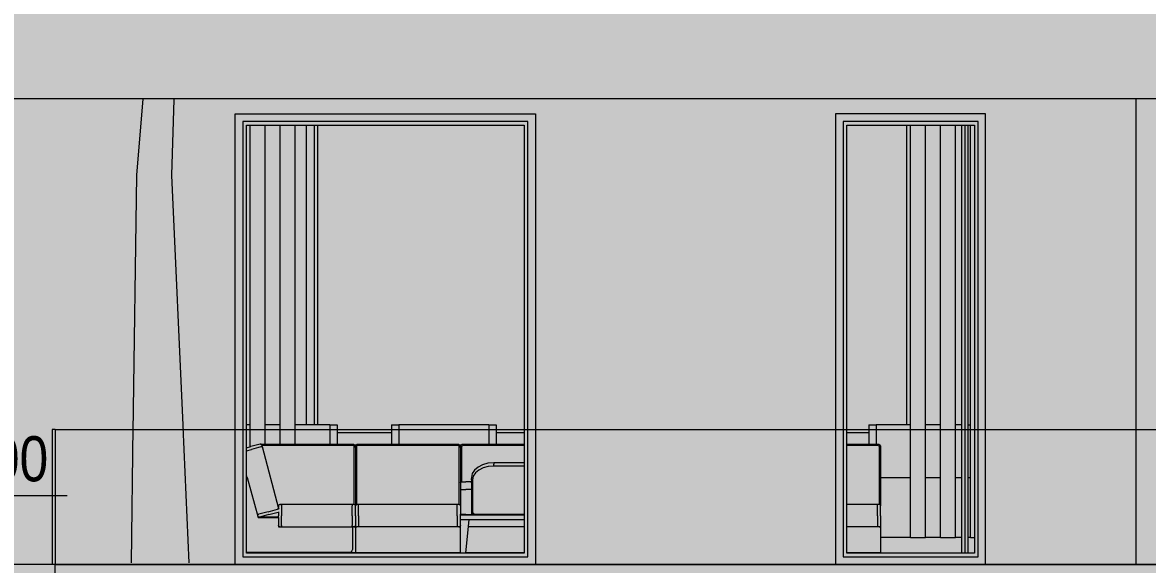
# Model space of a CAD drawing. Header units: centimetres. Extents: x -4381 to 5639, y -3920 to 4826.
# Drawn here: x 159.17 to 166.66, y 10.62 to 14.23 of the extents above; entities that cross this region are included whole.
import ezdxf
from ezdxf.xclip import XClip

# ---------------------------------------------------------------- set-up
doc = ezdxf.new("R2010")
doc.units = ezdxf.units.CM
doc.header["$MEASUREMENT"] = 0
doc.header["$XCLIPFRAME"] = 0
doc.set_wipeout_variables(frame=1)
doc.linetypes.add('Wipeout_Contour', pattern=[100, 0, -100])
for name, color, linetype, lineweight in [('0- SITE_Pen_No__1', 7, 'Continuous', 5), ('00- NIVEAUX_Pen_No__1', 7, 'Continuous', 5), ('01- MOBILIER_Pen_No__1', 7, 'Continuous', 5), ('01- MOBILIER_Pen_No__7', 7, 'Continuous', 5), ('0_Pen_No__1', 7, 'Continuous', 5), ('0_Pen_No__2', 8, 'Continuous', 5), ('Dalles_Pen_No__1', 7, 'Continuous', 5), ('Structural - Bearing_Pen_No__1', 7, 'Continuous', 5), ('Structural - Bearing_Pen_No__18', 9, 'Continuous', 5), ('trees_Pen_No__1', 7, 'Continuous', 5)]:
    doc.layers.add(name, color=color, linetype=linetype, lineweight=lineweight)
for name, color, linetype, lineweight, true_color in [('03-Personnages.2D_Pen_No__58', 7, 'Continuous', 5, 0xdf0000), ('Dalles_Pen_No__178', 7, 'Continuous', 5, 0xbda888), ('Dalles_Pen_No__61', 7, 'Continuous', 5, 0x6a6a6a), ('Structural - Bearing_Pen_No__102', 7, 'Continuous', 5, 0xcccccc), ('Structural - Bearing_Pen_No__112', 7, 'Continuous', 5, 0xd5aaaa), ('Structural - Bearing_Pen_No__61', 7, 'Continuous', 5, 0x6a6a6a)]:
    doc.layers.add(name, color=color, linetype=linetype, lineweight=lineweight, true_color=true_color)
for name, color, linetype in [('Dalles', 7, 'Continuous'), ('Drawing & Figure', 7, 'Continuous'), ('Structural - Bearing', 7, 'Continuous')]:
    doc.layers.add(name, color=color, linetype=linetype)
doc.styles.add('GENERATED_STYLE_2', font='')
doc.styles.get('GENERATED_STYLE_2').set_extended_font_data('Arial Narrow Occidental')

# ---------------------------------------------------------------- blocks, each defined once
blk = doc.blocks.new('Drawing_15_15', base_point=(-267.6734, 10.6179))
at = {"layer": '0- SITE_Pen_No__1', "linetype": 'Continuous', "ltscale": 10}
for p, q in [((160.6603, 12.5562), (160.6853, 12.5562)), ((160.7853, 12.5562), (160.8853, 12.5562)), ((160.9853, 12.5562), (161.0603, 12.5562)), ((164.6603, 12.5562), (165.0603, 12.5562)), ((160.6603, 11.5562), (160.6853, 11.5562)), ((160.7853, 11.5562), (160.8853, 11.5562)), ((160.9853, 11.5562), (161.0603, 11.5562)), ((164.6603, 11.5562), (164.6666, 11.5562)), ((164.6666, 11.5562), (164.7318, 11.5562)), ((164.7318, 11.5562), (164.7974, 11.5562)), ((164.7974, 11.5562), (164.8625, 11.5562)), ((164.8625, 11.5562), (164.9262, 11.5562)), ((164.9262, 11.5562), (164.9876, 11.5562)), ((164.9876, 11.5562), (165.0457, 11.5562)), ((165.0457, 11.5562), (165.0603, 11.5562))]:
    blk.add_line(p, q, dxfattribs=at)
at = {"color": 254, "linetype": 'Wipeout_Contour', "lineweight": 0, "ltscale": 653.819514}
blk.add_wipeout([(157.0853, 14.3179), (157.0853, 14.1179), (168.5853, 14.1179), (168.5853, 14.3179)], dxfattribs=at).dxf.layer = 'Structural - Bearing'
at = {"color": 254, "linetype": 'Wipeout_Contour', "lineweight": 0, "ltscale": 1119.220261}
blk.add_wipeout([(159.0853, 13.7179), (159.0853, 10.6179), (159.3653, 10.6179), (159.3653, 11.5179), (159.3853, 11.5179), (159.7853, 11.5179), (159.7853, 13.7179)], dxfattribs=at).dxf.layer = 'Structural - Bearing'
at = {"layer": 'Structural - Bearing_Pen_No__112', "linetype": 'Continuous', "ltscale": 10}
blk.add_hatch(color=256, dxfattribs=at).paths.add_polyline_path([(159.0853, 13.7179), (159.0853, 10.6179), (159.3653, 10.6179), (159.3653, 11.5179), (159.3853, 11.5179), (159.7853, 11.5179), (159.7853, 13.7179)])
at = {"layer": 'Structural - Bearing_Pen_No__61', "linetype": 'Continuous', "ltscale": 10}
blk.add_hatch(color=256, dxfattribs=at).paths.add_polyline_path([(157.0853, 14.3179), (157.0853, 14.1179), (168.5853, 14.1179), (168.5853, 14.3179)])
at = {"layer": '00- NIVEAUX_Pen_No__1', "linetype": 'Continuous', "insert": (158.4691, 11.1676), "char_height": 0.3, "attachment_point": 7, "style": 'GENERATED_STYLE_2'}
blk.add_mtext('\\A1;{\\fArial Narrow Occidental|b0|i0|c0|p34;+0.00}', dxfattribs=at)
at = {"color": 254, "linetype": 'Wipeout_Contour', "lineweight": 0, "ltscale": 1965.093718}
blk.add_wipeout([(166.5853, 13.7179), (159.7853, 13.7179), (159.7853, 11.5179), (160.5853, 11.5179), (160.5853, 13.6179), (162.5853, 13.6179), (162.5853, 11.5179), (164.5853, 11.5179), (164.5853, 13.6179), (165.5853, 13.6179), (165.5853, 11.5179), (166.5853, 11.5179)], dxfattribs=at).dxf.layer = 'Structural - Bearing'
at = {"color": 254, "linetype": 'Wipeout_Contour', "lineweight": 0, "ltscale": 639.04197}
blk.add_wipeout([(159.3653, 10.6179), (159.3853, 10.6179), (159.3853, 11.5179), (159.3653, 11.5179)], dxfattribs=at).dxf.layer = 'Structural - Bearing'
at = {"layer": 'Structural - Bearing_Pen_No__102', "linetype": 'Continuous', "ltscale": 10}
blk.add_hatch(color=256, dxfattribs=at).paths.add_polyline_path([(159.3653, 10.6179), (159.3853, 10.6179), (159.3853, 11.5179), (159.3653, 11.5179)])
at = {"layer": 'Structural - Bearing_Pen_No__112', "linetype": 'Continuous', "ltscale": 10}
blk.add_hatch(color=256, dxfattribs=at).paths.add_polyline_path([(166.5853, 13.7179), (159.7853, 13.7179), (159.7853, 11.5179), (160.5853, 11.5179), (160.5853, 13.6179), (162.5853, 13.6179), (162.5853, 11.5179), (164.5853, 11.5179), (164.5853, 13.6179), (165.5853, 13.6179), (165.5853, 11.5179), (166.5853, 11.5179)])
at = {"color": 254, "linetype": 'Wipeout_Contour', "lineweight": 0, "ltscale": 653.71649}
blk.add_wipeout([(157.0853, 14.1179), (157.0853, 13.7179), (168.5853, 13.7179), (168.5853, 14.1179)], dxfattribs=at).dxf.layer = 'Dalles'
at = {"color": 254, "linetype": 'Wipeout_Contour', "lineweight": 0, "ltscale": 644.41249}
blk.add_wipeout([(160.5853, 13.5679), (160.5853, 11.5179), (160.6353, 11.5179), (160.6353, 13.5679)], dxfattribs=at).dxf.layer = 'Structural - Bearing'
at = {"color": 254, "linetype": 'Wipeout_Contour', "lineweight": 0, "ltscale": 652.18893}
blk.add_wipeout([(162.5353, 11.5179), (162.5853, 11.5179), (162.5853, 13.5679), (162.5353, 13.5679)], dxfattribs=at).dxf.layer = 'Structural - Bearing'
at = {"color": 254, "linetype": 'Wipeout_Contour', "lineweight": 0, "ltscale": 660.36476}
blk.add_wipeout([(164.5853, 13.5679), (164.5853, 11.5179), (164.6353, 11.5179), (164.6353, 13.5679)], dxfattribs=at).dxf.layer = 'Structural - Bearing'
at = {"color": 254, "linetype": 'Wipeout_Contour', "lineweight": 0, "ltscale": 664.153762}
blk.add_wipeout([(165.5353, 11.5179), (165.5853, 11.5179), (165.5853, 13.5679), (165.5353, 13.5679)], dxfattribs=at).dxf.layer = 'Structural - Bearing'
at = {"layer": 'Dalles_Pen_No__61', "linetype": 'Continuous', "ltscale": 10}
blk.add_hatch(color=256, dxfattribs=at).paths.add_polyline_path([(157.0853, 14.1179), (157.0853, 13.7179), (168.5853, 13.7179), (168.5853, 14.1179)])
at = {"layer": 'Structural - Bearing_Pen_No__18', "linetype": 'Continuous', "ltscale": 10}
for points in [[(160.5853, 13.5679), (160.5853, 11.5179), (160.6353, 11.5179), (160.6353, 13.5679)], [(162.5353, 11.5179), (162.5853, 11.5179), (162.5853, 13.5679), (162.5353, 13.5679)], [(164.5853, 13.5679), (164.5853, 11.5179), (164.6353, 11.5179), (164.6353, 13.5679)], [(165.5353, 11.5179), (165.5853, 11.5179), (165.5853, 13.5679), (165.5353, 13.5679)]]:
    blk.add_hatch(color=256, dxfattribs=at).paths.add_polyline_path(points)
at = {"layer": 'trees_Pen_No__1', "linetype": 'Continuous', "ltscale": 10}
for p, q in [((159.929, 13.2102), (159.9708, 13.7179)), ((160.176, 13.7146), (160.1608, 13.2102))]:
    blk.add_line(p, q, dxfattribs=at)
at = {"color": 254, "linetype": 'Wipeout_Contour', "lineweight": 0, "ltscale": 7909.664699}
blk.add_wipeout([(166.5853, 11.5179), (167.0853, 11.5179), (167.0853, 13.6179), (168.0853, 13.6179), (168.0853, 10.749), (168.2006, 10.7799), (168.2032, 10.7802), (168.3218, 10.7802), (168.3657, 10.9812), (168.369, 10.9925), (168.3738, 11.0025), (168.3797, 11.0105), (168.3863, 11.016), (168.3886, 11.0172), (168.3943, 11.0193), (168.3882, 11.0269), (168.3851, 11.0302), (168.377, 11.0333), (168.3727, 11.0352), (168.3693, 11.0412), (168.3076, 11.3631), (168.3093, 11.3665), (168.3127, 11.3692), (168.3205, 11.3731), (168.3297, 11.3772), (168.3348, 11.3796), (168.342, 11.3813), (168.353, 11.3842), (168.3563, 11.3845), (168.3725, 11.3865), (168.3749, 11.3869), (168.3907, 11.3872), (168.4004, 11.3879), (168.4105, 11.3872), (168.4289, 11.3869), (168.4319, 11.3865), (168.4549, 11.3845), (168.4603, 11.3842), (168.4794, 11.3813), (168.4939, 11.3796), (168.5051, 11.3772), (168.5292, 11.373), (168.5388, 11.3701), (168.5499, 11.3679), (168.5853, 11.3679), (168.5853, 13.7179), (166.5853, 13.7179)], dxfattribs=at).dxf.layer = 'Structural - Bearing'
at = {"color": 254, "linetype": 'Wipeout_Contour', "lineweight": 0, "ltscale": 972.852137}
blk.add_wipeout([(160.5853, 13.6179), (160.5853, 13.5679), (160.6353, 13.5679), (162.5353, 13.5679), (162.5853, 13.5679), (162.5853, 13.6179)], dxfattribs=at).dxf.layer = 'Structural - Bearing'
at = {"color": 254, "linetype": 'Wipeout_Contour', "lineweight": 0, "ltscale": 993.782}
blk.add_wipeout([(165.5353, 13.5679), (165.5853, 13.5679), (165.5853, 13.6179), (164.5853, 13.6179), (164.5853, 13.5679), (164.6353, 13.5679)], dxfattribs=at).dxf.layer = 'Structural - Bearing'
at = {"layer": 'Structural - Bearing_Pen_No__112', "linetype": 'Continuous', "ltscale": 10}
blk.add_hatch(color=256, dxfattribs=at).paths.add_polyline_path([(166.5853, 11.5179), (167.0853, 11.5179), (167.0853, 13.6179), (168.0853, 13.6179), (168.0853, 10.749), (168.2006, 10.7799), (168.2032, 10.7802), (168.3218, 10.7802), (168.3657, 10.9812), (168.369, 10.9925), (168.3738, 11.0025), (168.3797, 11.0105), (168.3863, 11.016), (168.3886, 11.0172), (168.3943, 11.0193), (168.3882, 11.0269), (168.3851, 11.0302), (168.377, 11.0333), (168.3727, 11.0352), (168.3693, 11.0412), (168.3076, 11.3631), (168.3093, 11.3665), (168.3127, 11.3692), (168.3205, 11.3731), (168.3297, 11.3772), (168.3348, 11.3796), (168.342, 11.3813), (168.353, 11.3842), (168.3563, 11.3845), (168.3725, 11.3865), (168.3749, 11.3869), (168.3907, 11.3872), (168.4004, 11.3879), (168.4105, 11.3872), (168.4289, 11.3869), (168.4319, 11.3865), (168.4549, 11.3845), (168.4603, 11.3842), (168.4794, 11.3813), (168.4939, 11.3796), (168.5051, 11.3772), (168.5292, 11.373), (168.5388, 11.3701), (168.5499, 11.3679), (168.5853, 11.3679), (168.5853, 13.7179), (166.5853, 13.7179)])
at = {"layer": 'Structural - Bearing_Pen_No__18', "linetype": 'Continuous', "ltscale": 10}
for points in [[(160.5853, 13.6179), (160.5853, 13.5679), (160.6353, 13.5679), (162.5353, 13.5679), (162.5853, 13.5679), (162.5853, 13.6179)], [(165.5353, 13.5679), (165.5853, 13.5679), (165.5853, 13.6179), (164.5853, 13.6179), (164.5853, 13.5679), (164.6353, 13.5679)]]:
    blk.add_hatch(color=256, dxfattribs=at).paths.add_polyline_path(points)
at = {"layer": 'Dalles_Pen_No__1', "linetype": 'Continuous', "ltscale": 10}
blk.add_line((168.5853, 13.7179), (157.0853, 13.7179), dxfattribs=at)
at = {"layer": 'Structural - Bearing_Pen_No__1', "linetype": 'Continuous', "ltscale": 10}
for p, q in [((160.5853, 13.6179), (162.5853, 13.6179)), ((165.5853, 13.6179), (164.5853, 13.6179))]:
    blk.add_line(p, q, dxfattribs=at)
at = {"color": 254, "linetype": 'Wipeout_Contour', "lineweight": 0, "ltscale": 644.557853}
blk.add_wipeout([(160.6353, 13.5429), (160.6353, 11.5179), (160.6603, 11.5179), (160.6603, 13.5429)], dxfattribs=at).dxf.layer = 'Structural - Bearing'
at = {"color": 254, "linetype": 'Wipeout_Contour', "lineweight": 0, "ltscale": 652.035246}
blk.add_wipeout([(162.5103, 11.5179), (162.5353, 11.5179), (162.5353, 13.5429), (162.5103, 13.5429)], dxfattribs=at).dxf.layer = 'Structural - Bearing'
at = {"color": 254, "linetype": 'Wipeout_Contour', "lineweight": 0, "ltscale": 660.510245}
blk.add_wipeout([(164.6603, 13.5429), (164.6353, 13.5429), (164.6353, 11.5179), (164.6603, 11.5179)], dxfattribs=at).dxf.layer = 'Structural - Bearing'
at = {"color": 254, "linetype": 'Wipeout_Contour', "lineweight": 0, "ltscale": 664.000136}
blk.add_wipeout([(165.5103, 11.5179), (165.5353, 11.5179), (165.5353, 13.5429), (165.5103, 13.5429)], dxfattribs=at).dxf.layer = 'Structural - Bearing'
at = {"layer": 'Structural - Bearing_Pen_No__18', "linetype": 'Continuous', "ltscale": 10}
for points in [[(160.6353, 13.5429), (160.6353, 11.5179), (160.6603, 11.5179), (160.6603, 13.5429)], [(162.5103, 11.5179), (162.5353, 11.5179), (162.5353, 13.5429), (162.5103, 13.5429)], [(164.6603, 13.5429), (164.6353, 13.5429), (164.6353, 11.5179), (164.6603, 11.5179)], [(165.5103, 11.5179), (165.5353, 11.5179), (165.5353, 13.5429), (165.5103, 13.5429)]]:
    blk.add_hatch(color=256, dxfattribs=at).paths.add_polyline_path(points)
at = {"color": 254, "linetype": 'Wipeout_Contour', "lineweight": 0, "ltscale": 972.835606}
blk.add_wipeout([(162.5353, 13.5679), (160.6353, 13.5679), (160.6353, 13.5429), (160.6603, 13.5429), (162.5103, 13.5429), (162.5353, 13.5429)], dxfattribs=at).dxf.layer = 'Structural - Bearing'
at = {"color": 254, "linetype": 'Wipeout_Contour', "lineweight": 0, "ltscale": 993.765821}
blk.add_wipeout([(165.5353, 13.5679), (164.6353, 13.5679), (164.6353, 13.5429), (164.6603, 13.5429), (165.5103, 13.5429), (165.5353, 13.5429)], dxfattribs=at).dxf.layer = 'Structural - Bearing'
at = {"layer": 'Structural - Bearing_Pen_No__18', "linetype": 'Continuous', "ltscale": 10}
for points in [[(162.5353, 13.5679), (160.6353, 13.5679), (160.6353, 13.5429), (160.6603, 13.5429), (162.5103, 13.5429), (162.5353, 13.5429)], [(165.5353, 13.5679), (164.6353, 13.5679), (164.6353, 13.5429), (164.6603, 13.5429), (165.5103, 13.5429), (165.5353, 13.5429)]]:
    blk.add_hatch(color=256, dxfattribs=at).paths.add_polyline_path(points)
at = {"color": 254, "linetype": 'Wipeout_Contour', "lineweight": 0, "ltscale": 648.29568}
blk.add_wipeout([(160.6603, 11.5179), (162.5103, 11.5179), (162.5103, 13.5429), (160.6603, 13.5429)], dxfattribs=at).dxf.layer = 'Structural - Bearing'
at = {"color": 254, "linetype": 'Wipeout_Contour', "lineweight": 0, "ltscale": 662.254814}
blk.add_wipeout([(164.6603, 11.5179), (165.5103, 11.5179), (165.5103, 13.5429), (164.6603, 13.5429)], dxfattribs=at).dxf.layer = 'Structural - Bearing'
at = {"layer": 'Structural - Bearing_Pen_No__102', "linetype": 'Continuous', "ltscale": 10}
for points in [[(160.6603, 11.5179), (162.5103, 11.5179), (162.5103, 13.5429), (160.6603, 13.5429)], [(164.6603, 11.5179), (165.5103, 11.5179), (165.5103, 13.5429), (164.6603, 13.5429)]]:
    blk.add_hatch(color=256, dxfattribs=at).paths.add_polyline_path(points)
at = {"layer": 'Structural - Bearing_Pen_No__1', "linetype": 'Continuous', "ltscale": 10}
for p, q in [((162.5353, 13.5679), (160.6353, 13.5679)), ((160.6603, 13.5429), (162.5103, 13.5429)), ((165.5353, 13.5679), (164.6353, 13.5679)), ((164.6603, 13.5429), (165.5103, 13.5429))]:
    blk.add_line(p, q, dxfattribs=at)
at = {"color": 254, "linetype": 'Wipeout_Contour', "lineweight": 0, "ltscale": 656.33878}
blk.add_wipeout([(159.3853, 11.5179), (159.3853, 10.6179), (168.0353, 10.6179), (168.0353, 11.5179)], dxfattribs=at).dxf.layer = 'Structural - Bearing'
at = {"layer": '03-Personnages.2D_Pen_No__58', "linetype": 'Continuous', "lineweight": 0, "ltscale": 10, "true_color": 0x370000}
blk.add_hatch(color=18, dxfattribs=at).paths.add_polyline_path([(161.4435, 10.6929), (161.4343, 10.7123), (161.4311, 10.7393), (161.4388, 10.785), (161.4542, 10.8438), (161.4784, 10.9151), (161.4945, 10.9599), (161.5014, 10.9476), (161.5186, 10.8988), (161.5411, 10.8501), (161.5584, 10.7937), (161.554, 10.7862), (161.5467, 10.7722), (161.5381, 10.7593), (161.5336, 10.7412), (161.5351, 10.732), (161.5422, 10.6929), (161.6732, 10.6929), (161.661, 10.7188), (161.6443, 10.7452), (161.6265, 10.7883), (161.6057, 10.8377), (161.5845, 10.9372), (161.5688, 11.032), (161.5566, 11.1013), (161.5337, 11.1324), (161.5003, 11.1427), (161.496, 11.1449), (161.4415, 11.1586), (161.4418, 11.1607), (161.3693, 11.1656), (161.2803, 11.1759), (161.2269, 11.1791), (161.2199, 11.1864), (161.2009, 11.1928), (161.1938, 11.2084), (161.1878, 11.215), (161.1776, 11.2199), (161.1831, 11.2651), (161.1927, 11.3276), (161.1999, 11.3928), (161.1948, 11.438), (161.1888, 11.4738), (161.1925, 11.4773), (161.1998, 11.4912), (161.2043, 11.4897), (161.2056, 11.483), (161.2115, 11.4863), (161.2132, 11.4935), (161.2161, 11.4961), (161.2191, 11.4939), (161.2191, 11.4863), (161.2145, 11.4817), (161.2292, 11.488), (161.2377, 11.4952), (161.2415, 11.5007), (161.2436, 11.4939), (161.2402, 11.4893), (161.2297, 11.4855), (161.2411, 11.4863), (161.2504, 11.4935), (161.2546, 11.5007), (161.2596, 11.5429), (161.2655, 11.5606), (161.2732, 11.5948), (161.2807, 11.639), (161.2766, 11.7255), (161.2593, 11.7842), (161.2119, 11.8258), (161.1631, 11.826), (161.1441, 11.8135), (161.1262, 11.7994), (161.0967, 11.7534), (161.0904, 11.7075), (161.0968, 11.6638), (161.0909, 11.6357), (161.0752, 11.6167), (161.049, 11.5964), (161.0158, 11.558), (160.9906, 11.52), (160.9797, 11.489), (160.9803, 11.4386), (160.9725, 11.3625), (160.9702, 11.3513), (160.9674, 11.3368), (160.9638, 11.3242), (160.9602, 11.3059), (160.9575, 11.2794), (160.9726, 11.2776), (160.9726, 11.2645), (160.981, 11.2599), (160.9906, 11.2306), (160.9924, 11.2051), (160.992, 11.1595), (160.9976, 11.1213), (161.0061, 11.0941), (161.0194, 11.0788), (161.0313, 11.0646), (161.0446, 11.0687), (161.0418, 11.0607), (161.0425, 11.039), (161.0443, 11.0227), (161.0457, 11.0102), (161.0488, 10.9983), (161.0523, 10.9984), (161.0527, 11.0002), (161.059, 10.9921), (161.062, 10.9917), (161.0653, 10.9942), (161.0679, 10.9983), (161.0693, 11.0019), (161.0746, 10.9963), (161.0783, 10.9988), (161.0823, 11.0073), (161.0833, 11.0155), (161.0832, 11.0179), (161.319, 11.0179), (161.3381, 10.996), (161.373, 10.9791), (161.3768, 11.0386), (161.3983, 11.0416), (161.4339, 11.0513), (161.4223, 11.0292), (161.4113, 10.9997), (161.3995, 10.9555), (161.3904, 10.8914), (161.3815, 10.8295), (161.3668, 10.7619), (161.3543, 10.7357), (161.3479, 10.7271), (161.3378, 10.7157), (161.3292, 10.7042), (161.3252, 10.6929)])
at = {"layer": 'Structural - Bearing_Pen_No__102', "linetype": 'Continuous', "ltscale": 10}
blk.add_hatch(color=256, dxfattribs=at).paths.add_polyline_path([(159.3853, 11.5179), (159.3853, 10.6179), (168.0353, 10.6179), (168.0353, 11.5179)])
at = {"layer": '00- NIVEAUX_Pen_No__1', "linetype": 'Continuous', "ltscale": 10}
blk.add_line((159.4644, 11.0756), (158.3491, 11.0756), dxfattribs=at)
at = {"layer": '01- MOBILIER_Pen_No__1', "linetype": 'Continuous', "ltscale": 10}
for p, q in [((160.6603, 11.3957), (160.6878, 11.4031)), ((160.7506, 11.4199), (160.6878, 11.4031)), ((160.7557, 11.4006), (160.693, 11.3838)), ((160.7532, 11.4202), (160.7506, 11.4199)), ((160.7532, 11.4202), (161.3653, 11.4202)), ((160.7582, 11.4189), (160.7532, 11.4202)), ((160.7557, 11.4006), (160.7582, 11.4012)), ((160.7616, 11.4155), (160.7582, 11.4189)), ((160.7626, 11.4021), (160.7582, 11.4012)), ((160.7618, 11.4152), (160.7616, 11.4155)), ((160.7628, 11.4128), (160.7618, 11.4152)), ((160.7653, 11.4024), (160.7626, 11.4021)), ((160.7628, 11.4128), (161.3644, 11.4128)), ((160.7631, 11.4119), (160.7628, 11.4128)), ((160.7636, 11.4099), (160.7631, 11.4119)), ((160.7644, 11.4068), (160.7636, 11.4099)), ((160.7653, 11.4024), (160.7644, 11.4068)), ((160.7657, 11.4022), (160.7653, 11.4024)), ((160.8763, 10.9895), (160.7657, 11.4022)), ((161.3644, 11.4128), (161.3646, 11.4152)), ((161.3644, 11.4128), (161.3691, 11.4119)), ((161.3646, 11.4152), (161.365, 11.4189)), ((161.365, 11.4189), (161.3653, 11.4202)), ((161.3653, 11.4202), (161.3729, 11.4188)), ((161.3691, 11.4119), (161.3723, 11.4099)), ((161.3723, 11.4099), (161.3744, 11.4068)), ((161.3729, 11.4188), (161.3792, 11.4147)), ((161.3744, 11.4068), (161.3753, 11.4022)), ((161.3753, 11.4022), (161.3779, 11.4024)), ((161.3753, 11.4022), (161.3753, 11.0179)), ((161.3779, 11.4024), (161.3806, 11.4022)), ((161.3792, 11.4147), (161.3835, 11.4085)), ((161.3806, 11.4022), (161.3824, 11.402)), ((161.3824, 11.402), (161.385, 11.4008)), ((161.3835, 11.4085), (161.3838, 11.408)), ((161.3838, 11.408), (161.3853, 11.4006)), ((161.385, 11.4008), (161.3853, 11.4001)), ((161.3853, 11.4006), (161.3869, 11.408)), ((161.3853, 11.4006), (161.3857, 11.4012)), ((161.3853, 11.4006), (161.3853, 11.0079)), ((161.3853, 11.4001), (161.3853, 11.4006)), ((161.3883, 11.4021), (161.3857, 11.4012)), ((161.3869, 11.408), (161.3914, 11.4147)), ((161.3872, 11.4085), (161.3869, 11.408)), ((161.3927, 11.4024), (161.3883, 11.4021)), ((161.3914, 11.4147), (161.3978, 11.4188)), ((161.3953, 11.4022), (161.3927, 11.4024)), ((161.3953, 11.4022), (161.3963, 11.4068)), ((161.3953, 11.0179), (161.3953, 11.4022)), ((161.3963, 11.4068), (161.3984, 11.4099)), ((161.3978, 11.4188), (161.4054, 11.4202)), ((161.3984, 11.4099), (161.4016, 11.4119)), ((161.4016, 11.4119), (161.4063, 11.4128)), ((161.4054, 11.4202), (161.406, 11.4202)), ((161.406, 11.4202), (162.0653, 11.4202)), ((161.406, 11.4189), (161.406, 11.4202)), ((161.406, 11.4155), (161.406, 11.4189)), ((161.4061, 11.4152), (161.406, 11.4155)), ((161.4063, 11.4128), (161.4061, 11.4152)), ((161.4063, 11.4128), (162.0643, 11.4128)), ((162.0643, 11.4128), (162.0646, 11.4152)), ((162.0643, 11.4128), (162.0691, 11.4119)), ((162.0646, 11.4152), (162.065, 11.4189)), ((162.065, 11.4189), (162.0653, 11.4202)), ((162.0653, 11.4202), (162.0729, 11.4188)), ((162.0691, 11.4119), (162.0723, 11.4099)), ((162.0723, 11.4099), (162.0744, 11.4068)), ((162.0729, 11.4188), (162.0792, 11.4147)), ((162.0744, 11.4068), (162.0753, 11.4022)), ((162.0753, 11.4022), (162.0779, 11.4024)), ((162.0753, 11.4022), (162.0753, 11.0179)), ((162.0779, 11.4024), (162.0806, 11.4022)), ((162.0792, 11.4147), (162.0835, 11.4085)), ((162.0806, 11.4022), (162.0824, 11.402)), ((162.0824, 11.402), (162.085, 11.4008)), ((162.0835, 11.4085), (162.0838, 11.408)), ((162.0838, 11.408), (162.0853, 11.4006)), ((162.085, 11.4008), (162.0853, 11.4001)), ((162.0853, 11.4006), (162.0869, 11.408)), ((162.0853, 11.4006), (162.0857, 11.4012)), ((162.0853, 11.4001), (162.0853, 11.4006)), ((162.0853, 11.4006), (162.0853, 11.1625)), ((162.0883, 11.4021), (162.0857, 11.4012)), ((162.0869, 11.408), (162.0914, 11.4147)), ((162.0872, 11.4085), (162.0869, 11.408)), ((162.0927, 11.4024), (162.0883, 11.4021)), ((162.0914, 11.4147), (162.0978, 11.4188)), ((162.0953, 11.4022), (162.0927, 11.4024)), ((162.0953, 11.4022), (162.0963, 11.4068)), ((162.0953, 11.1679), (162.0953, 11.4022)), ((162.0963, 11.4068), (162.0984, 11.4099)), ((162.0978, 11.4188), (162.1054, 11.4202)), ((162.0984, 11.4099), (162.1016, 11.4119)), ((162.1016, 11.4119), (162.1063, 11.4128)), ((162.1054, 11.4202), (162.106, 11.4202)), ((162.106, 11.4202), (162.5103, 11.4202)), ((162.106, 11.4189), (162.106, 11.4202)), ((162.106, 11.4155), (162.106, 11.4189)), ((162.1061, 11.4152), (162.106, 11.4155)), ((162.1063, 11.4128), (162.1061, 11.4152)), ((162.1063, 11.4128), (162.5103, 11.4128)), ((164.6603, 11.4202), (164.8653, 11.4202)), ((164.6603, 11.4128), (164.8644, 11.4128)), ((164.8644, 11.4128), (164.8646, 11.4152)), ((164.8644, 11.4128), (164.8691, 11.4119)), ((164.8646, 11.4152), (164.865, 11.4189)), ((164.865, 11.4189), (164.8653, 11.4202)), ((164.8653, 11.4202), (164.8729, 11.4188)), ((164.8691, 11.4119), (164.8723, 11.4099)), ((164.8723, 11.4099), (164.8744, 11.4068)), ((164.8729, 11.4188), (164.8792, 11.4147)), ((164.8744, 11.4068), (164.8753, 11.4022)), ((164.8753, 11.4022), (164.8779, 11.4024)), ((164.8753, 11.4022), (164.8753, 11.0179)), ((164.8779, 11.4024), (164.8806, 11.4022)), ((164.8792, 11.4147), (164.8835, 11.4085)), ((164.8806, 11.4022), (164.8824, 11.402)), ((164.8824, 11.402), (164.885, 11.4008)), ((164.8835, 11.4085), (164.8838, 11.408)), ((164.8838, 11.408), (164.8853, 11.4006)), ((164.885, 11.4008), (164.8853, 11.4001)), ((164.8853, 11.4006), (164.8853, 11.4001)), ((164.8853, 11.4001), (164.8853, 11.0079)), ((160.6603, 11.375), (160.693, 11.3838)), ((162.1791, 11.2465), (162.1643, 11.2232)), ((162.1793, 11.2468), (162.1791, 11.2465)), ((162.2028, 11.2667), (162.1793, 11.2468)), ((162.208, 11.2461), (162.1856, 11.2272)), ((162.2335, 11.2821), (162.2028, 11.2667)), ((162.2371, 11.2607), (162.208, 11.2461)), ((162.2692, 11.2917), (162.2335, 11.2821)), ((162.271, 11.2699), (162.2371, 11.2607)), ((162.3075, 11.2948), (162.2692, 11.2917)), ((162.308, 11.273), (162.271, 11.2699)), ((162.5103, 11.295), (162.3075, 11.295)), ((162.3075, 11.295), (162.3075, 11.2948)), ((162.3075, 11.2948), (162.3075, 11.287)), ((162.3075, 11.2792), (162.3075, 11.287)), ((162.3075, 11.2787), (162.3075, 11.2792)), ((162.3076, 11.2768), (162.3075, 11.2787)), ((162.3078, 11.2743), (162.3076, 11.2768)), ((162.308, 11.273), (162.3078, 11.2743)), ((162.5103, 11.273), (162.308, 11.273)), ((160.6651, 11.1979), (160.6603, 11.2157)), ((160.6603, 11.1979), (160.6651, 11.1979)), ((160.6651, 11.1979), (160.7368, 10.9304)), ((162.1643, 11.2232), (162.1593, 11.1982)), ((162.1593, 11.1982), (162.1593, 11.1904)), ((162.1593, 11.1826), (162.1593, 11.1904)), ((162.1593, 11.1826), (162.1593, 11.1823)), ((162.1593, 11.1823), (162.1593, 10.9685)), ((162.1595, 11.182), (162.1593, 11.1823)), ((162.1614, 11.1814), (162.1595, 11.182)), ((162.1648, 11.181), (162.1614, 11.1814)), ((162.1667, 11.181), (162.1648, 11.181)), ((162.1715, 11.2051), (162.1667, 11.181)), ((162.1667, 11.181), (162.1667, 10.9675)), ((162.1856, 11.2272), (162.1715, 11.2051)), ((162.0851, 11.1619), (162.0858, 11.1642)), ((162.0851, 11.1619), (162.0851, 11.1603)), ((162.0851, 11.1603), (162.0851, 11.1559)), ((162.0851, 11.1559), (162.0851, 11.1489)), ((162.0851, 11.1489), (162.0851, 11.1398)), ((162.0851, 11.1398), (162.0851, 11.1292)), ((162.0851, 11.1292), (162.0851, 11.1175)), ((162.0851, 11.1175), (162.0858, 11.1176)), ((162.0858, 11.1176), (162.0851, 10.9539)), ((162.0858, 11.1642), (162.0906, 11.1674)), ((162.0858, 11.1176), (162.0863, 11.1177)), ((162.0863, 11.1177), (162.0906, 11.1177)), ((162.0906, 11.1674), (162.094, 11.1679)), ((162.0906, 11.1177), (162.094, 11.1177)), ((162.094, 11.1679), (162.1222, 11.1679)), ((162.094, 11.1177), (162.1222, 11.1177)), ((162.1504, 11.1679), (162.1222, 11.1679)), ((162.1504, 11.1177), (162.1222, 11.1177)), ((162.1538, 11.1674), (162.1504, 11.1679)), ((162.1538, 11.1177), (162.1504, 11.1177)), ((162.1586, 11.1642), (162.1538, 11.1674)), ((162.1581, 11.1177), (162.1538, 11.1177)), ((162.1586, 11.1176), (162.1581, 11.1177)), ((162.1593, 11.1619), (162.1586, 11.1642)), ((162.1593, 11.1175), (162.1586, 11.1176)), ((160.7318, 10.9505), (160.7314, 10.9506)), ((160.7333, 10.9506), (160.7318, 10.9505)), ((160.7333, 10.9506), (160.7343, 10.9509)), ((160.7343, 10.9509), (160.7387, 10.9521)), ((160.7387, 10.9521), (160.7412, 10.9527)), ((160.8039, 10.9696), (160.7412, 10.9527)), ((160.8092, 10.9498), (160.7465, 10.933)), ((160.8039, 10.9696), (160.8667, 10.9864)), ((160.8092, 10.9498), (160.872, 10.9666)), ((160.8692, 10.987), (160.8667, 10.9864)), ((160.8736, 10.9882), (160.8692, 10.987)), ((160.872, 10.9666), (160.874, 10.9674)), ((160.8746, 10.9885), (160.8736, 10.9882)), ((160.8743, 11.0105), (160.874, 11.0079)), ((160.874, 11.0079), (160.874, 10.9979)), ((160.874, 10.9675), (160.874, 10.9429)), ((160.8769, 11.0149), (160.8743, 11.0105)), ((160.8746, 10.9885), (160.876, 10.9891)), ((160.876, 10.9891), (160.8763, 10.9895)), ((160.8769, 10.9872), (160.8763, 10.9895)), ((160.8811, 11.0174), (160.8769, 11.0149)), ((160.8814, 11.0175), (160.8811, 11.0174)), ((160.884, 11.0179), (160.8814, 11.0175)), ((160.8849, 11.0179), (160.884, 11.0179)), ((160.8871, 11.0179), (160.8849, 11.0179)), ((160.8902, 11.0179), (160.8871, 11.0179)), ((160.8947, 11.0175), (160.8902, 11.0179)), ((160.8943, 11.0149), (160.894, 11.0105)), ((160.894, 11.0079), (160.894, 11.0105)), ((160.894, 11.0079), (160.894, 10.9429)), ((160.8947, 11.0175), (160.8943, 11.0149)), ((160.895, 11.0179), (160.8947, 11.0175)), ((161.3644, 11.0179), (160.895, 11.0179)), ((161.3646, 11.0175), (161.3644, 11.0179)), ((161.3691, 11.0179), (161.3644, 11.0179)), ((161.3648, 11.0162), (161.3646, 11.0175)), ((161.3648, 11.0162), (161.3648, 11.0149)), ((161.3648, 11.0149), (161.3648, 11.0105)), ((161.3648, 11.0105), (161.3648, 11.0079)), ((161.3648, 10.9429), (161.3648, 11.0079)), ((161.3723, 11.0179), (161.3691, 11.0179)), ((161.3744, 11.0179), (161.3723, 11.0179)), ((161.3753, 11.0179), (161.3744, 11.0179)), ((161.3779, 11.0175), (161.3753, 11.0179)), ((161.3824, 11.0149), (161.3779, 11.0175)), ((161.385, 11.0105), (161.3824, 11.0149)), ((161.3853, 11.0079), (161.385, 11.0105)), ((161.3857, 11.0105), (161.3853, 11.0079)), ((161.3853, 10.9429), (161.3853, 11.0079)), ((161.3883, 11.0149), (161.3857, 11.0105)), ((161.3883, 11.0149), (161.3905, 11.0162)), ((161.3905, 11.0162), (161.3927, 11.0175)), ((161.3927, 11.0175), (161.3953, 11.0179)), ((161.3953, 11.0179), (161.3953, 11.0179)), ((161.3984, 11.0179), (161.3963, 11.0179)), ((161.4016, 11.0179), (161.3984, 11.0179)), ((161.4063, 11.0179), (161.4016, 11.0179)), ((161.4053, 11.0079), (161.4054, 11.0105)), ((161.4053, 10.9429), (161.4053, 11.0079)), ((161.4054, 11.0105), (161.4056, 11.0149)), ((161.4056, 11.0149), (161.4061, 11.0175)), ((161.4061, 11.0175), (161.4063, 11.0179)), ((162.0643, 11.0179), (161.4063, 11.0179)), ((162.0691, 11.0179), (162.0643, 11.0179)), ((162.0646, 11.0175), (162.0643, 11.0179)), ((162.0646, 11.0174), (162.0646, 11.0175)), ((162.0646, 11.0149), (162.0646, 11.0174)), ((162.0646, 11.0105), (162.0646, 11.0149)), ((162.0646, 11.0079), (162.0646, 11.0105)), ((162.0646, 10.9429), (162.0646, 11.0079)), ((162.0723, 11.0179), (162.0691, 11.0179)), ((162.0744, 11.0179), (162.0723, 11.0179)), ((162.0753, 11.0179), (162.0744, 11.0179)), ((162.0779, 11.0175), (162.0753, 11.0179)), ((162.0824, 11.0149), (162.0779, 11.0175)), ((162.085, 11.0105), (162.0824, 11.0149)), ((162.0851, 11.0093), (162.085, 11.0105)), ((162.0858, 10.9516), (162.0851, 10.9539)), ((162.0851, 10.9479), (162.5103, 10.9479)), ((162.0851, 10.9179), (162.0851, 10.9479)), ((162.0853, 10.9532), (162.0853, 10.9479)), ((162.0878, 10.9503), (162.0858, 10.9516)), ((162.0881, 10.95), (162.0878, 10.9503)), ((162.0906, 10.9483), (162.0881, 10.95)), ((162.0884, 10.9499), (162.0881, 10.95)), ((162.0906, 10.9499), (162.0881, 10.95)), ((162.094, 10.9499), (162.0906, 10.9499)), ((162.094, 10.9479), (162.0906, 10.9483)), ((162.1222, 10.9499), (162.094, 10.9499)), ((162.1222, 10.9499), (162.1504, 10.9499)), ((162.1504, 10.9499), (162.1538, 10.9499)), ((162.1504, 10.9479), (162.1538, 10.9483)), ((162.1538, 10.9483), (162.1563, 10.95)), ((162.1538, 10.9499), (162.1563, 10.95)), ((162.156, 10.9499), (162.1563, 10.95)), ((162.1563, 10.95), (162.1566, 10.9503)), ((162.1566, 10.9503), (162.1586, 10.9516)), ((162.1586, 10.9516), (162.1593, 10.9539)), ((162.1593, 10.9685), (162.1593, 10.9539)), ((162.1593, 10.9685), (162.1603, 10.9635)), ((162.1593, 10.9685), (162.1595, 10.9682)), ((162.1593, 10.9529), (162.1593, 10.9539)), ((162.1598, 10.951), (162.1593, 10.9529)), ((162.1595, 10.9682), (162.1614, 10.9677)), ((162.1638, 10.9483), (162.1598, 10.951)), ((162.1603, 10.9635), (162.1632, 10.9588)), ((162.1614, 10.9677), (162.1648, 10.9675)), ((162.1632, 10.9588), (162.1635, 10.9586)), ((162.1635, 10.9586), (162.1681, 10.9546)), ((162.1667, 10.9479), (162.1638, 10.9483)), ((162.1648, 10.9675), (162.1667, 10.9675)), ((162.1667, 10.9675), (162.1675, 10.9634)), ((162.1675, 10.9634), (162.1697, 10.96)), ((162.1681, 10.9546), (162.1742, 10.9516)), ((162.1697, 10.96), (162.1732, 10.957)), ((162.1732, 10.957), (162.1778, 10.9547)), ((162.1742, 10.9516), (162.1813, 10.9497)), ((162.1778, 10.9547), (162.1832, 10.9532)), ((162.1813, 10.9497), (162.1889, 10.949)), ((162.1832, 10.9532), (162.1894, 10.9527)), ((162.1889, 10.949), (162.1896, 10.949)), ((162.1892, 10.9483), (162.1891, 10.949)), ((162.1894, 10.9479), (162.1892, 10.9483)), ((162.1894, 10.9527), (162.1896, 10.9527)), ((162.1896, 10.9515), (162.1896, 10.9527)), ((162.1896, 10.9527), (162.5103, 10.9527)), ((162.1896, 10.9497), (162.1896, 10.9515)), ((162.1896, 10.949), (162.1896, 10.9497)), ((162.1896, 10.949), (162.5103, 10.949)), ((164.8644, 11.0179), (164.6603, 11.0179)), ((164.8646, 11.0175), (164.8644, 11.0179)), ((164.8691, 11.0179), (164.8644, 11.0179)), ((164.8646, 11.0174), (164.8646, 11.0175)), ((164.8646, 11.0149), (164.8646, 11.0174)), ((164.8646, 11.0105), (164.8646, 11.0149)), ((164.8646, 11.0079), (164.8646, 11.0105)), ((164.8646, 10.9429), (164.8646, 11.0079)), ((164.8723, 11.0179), (164.8691, 11.0179)), ((164.8744, 11.0179), (164.8723, 11.0179)), ((164.8753, 11.0179), (164.8744, 11.0179)), ((164.8779, 11.0175), (164.8753, 11.0179)), ((164.8824, 11.0149), (164.8779, 11.0175)), ((164.885, 11.0105), (164.8824, 11.0149)), ((164.8853, 11.0079), (164.885, 11.0105)), ((164.8853, 10.9429), (164.8853, 11.0079)), ((160.7352, 10.9376), (160.7342, 10.94)), ((160.7389, 10.934), (160.7352, 10.9376)), ((160.7368, 10.9304), (160.874, 10.9304)), ((160.7439, 10.9326), (160.7389, 10.934)), ((160.7465, 10.933), (160.7439, 10.9326)), ((160.874, 10.9326), (160.7439, 10.9326)), ((160.874, 10.9304), (160.874, 10.9429)), ((160.874, 10.9304), (160.874, 10.8679)), ((160.8743, 10.8753), (160.874, 10.8779)), ((160.8769, 10.8708), (160.8743, 10.8753)), ((160.8811, 10.8684), (160.8769, 10.8708)), ((160.894, 10.8779), (160.894, 10.9429)), ((160.894, 10.8779), (160.894, 10.8753)), ((160.8943, 10.8708), (160.894, 10.8753)), ((160.8947, 10.8682), (160.8943, 10.8708)), ((161.3648, 10.9429), (161.3648, 10.8779)), ((161.3648, 10.8753), (161.3648, 10.8779)), ((161.3648, 10.8708), (161.3648, 10.8753)), ((161.3648, 10.8695), (161.3648, 10.8708)), ((161.3824, 10.8708), (161.3779, 10.8682)), ((161.385, 10.8753), (161.3824, 10.8708)), ((161.3853, 10.8779), (161.385, 10.8753)), ((161.3853, 10.9429), (161.3853, 10.8779)), ((161.3857, 10.8753), (161.3853, 10.8779)), ((161.3853, 10.8779), (161.3853, 10.8679)), ((161.3883, 10.8708), (161.3857, 10.8753)), ((161.3883, 10.8708), (161.3905, 10.8695)), ((161.4053, 10.9429), (161.4053, 10.8779)), ((161.4053, 10.8779), (161.4054, 10.8753)), ((161.4054, 10.8753), (161.4056, 10.8708)), ((161.4056, 10.8708), (161.4061, 10.8682)), ((162.0646, 10.9429), (162.0646, 10.8779)), ((162.0646, 10.8779), (162.0646, 10.8753)), ((162.0646, 10.8753), (162.0646, 10.8708)), ((162.0646, 10.8708), (162.0646, 10.8684)), ((162.0824, 10.8708), (162.0779, 10.8682)), ((162.085, 10.8753), (162.0824, 10.8708)), ((162.0851, 10.8765), (162.085, 10.8753)), ((162.0851, 10.9179), (162.1444, 10.9179)), ((162.0851, 10.6929), (162.0851, 10.9179)), ((162.1222, 10.6929), (162.1444, 10.9179)), ((162.1444, 10.9179), (162.5103, 10.9179)), ((164.8646, 10.9429), (164.8646, 10.8779)), ((164.8646, 10.8779), (164.8646, 10.8753)), ((164.8646, 10.8753), (164.8646, 10.8708)), ((164.8646, 10.8708), (164.8646, 10.8684)), ((164.8824, 10.8708), (164.8779, 10.8682)), ((164.885, 10.8753), (164.8824, 10.8708)), ((164.8853, 10.8779), (164.885, 10.8753)), ((164.8853, 10.9429), (164.8853, 10.8779)), ((164.8853, 10.8779), (164.8853, 10.8679)), ((160.874, 10.8679), (161.3653, 10.8679)), ((160.8814, 10.8682), (160.8811, 10.8684)), ((160.884, 10.8679), (160.8814, 10.8682)), ((160.895, 10.8679), (160.8947, 10.8682)), ((161.3646, 10.8682), (161.3644, 10.8679)), ((161.3648, 10.8695), (161.3646, 10.8682)), ((161.3653, 10.8679), (161.3653, 10.7179)), ((161.3691, 10.8679), (161.3653, 10.8679)), ((161.3723, 10.8679), (161.3691, 10.8679)), ((161.3744, 10.8679), (161.3723, 10.8679)), ((161.3753, 10.8679), (161.3744, 10.8679)), ((161.3779, 10.8682), (161.3753, 10.8679)), ((161.3753, 10.8679), (161.3853, 10.8679)), ((161.3853, 10.8679), (161.3853, 10.7179)), ((161.3853, 10.8679), (161.3955, 10.8679)), ((161.3905, 10.8695), (161.3927, 10.8682)), ((161.3927, 10.8682), (161.3953, 10.8679)), ((161.3953, 10.8679), (161.3955, 10.8679)), ((161.3984, 10.8679), (161.3963, 10.8679)), ((161.4016, 10.8679), (161.3984, 10.8679)), ((161.4063, 10.8679), (161.4016, 10.8679)), ((161.4061, 10.8682), (161.4063, 10.8679)), ((162.0643, 10.8679), (161.4063, 10.8679)), ((162.0691, 10.8679), (162.0643, 10.8679)), ((162.0646, 10.8682), (162.0643, 10.8679)), ((162.0646, 10.8684), (162.0646, 10.8682)), ((162.0723, 10.8679), (162.0691, 10.8679)), ((162.0744, 10.8679), (162.0723, 10.8679)), ((162.0753, 10.8679), (162.0744, 10.8679)), ((162.0752, 10.8679), (162.0851, 10.8679)), ((162.0779, 10.8682), (162.0753, 10.8679)), ((162.5103, 10.8679), (162.1395, 10.8679)), ((164.8644, 10.8679), (164.6603, 10.8679)), ((164.8646, 10.8682), (164.8644, 10.8679)), ((164.8691, 10.8679), (164.8644, 10.8679)), ((164.8646, 10.8684), (164.8646, 10.8682)), ((164.8723, 10.8679), (164.8691, 10.8679)), ((164.8744, 10.8679), (164.8723, 10.8679)), ((164.8753, 10.8679), (164.8744, 10.8679)), ((164.8752, 10.8679), (164.8853, 10.8679)), ((164.8779, 10.8682), (164.8753, 10.8679)), ((164.8853, 10.8679), (164.8853, 10.7179)), ((161.3453, 10.6979), (160.6603, 10.6979)), ((160.7247, 10.6929), (160.7253, 10.6979)), ((161.246, 10.6929), (161.2453, 10.6979)), ((161.3553, 10.7006), (161.3453, 10.6979)), ((161.3453, 10.6979), (161.3553, 10.6979)), ((161.3547, 10.6929), (161.3553, 10.6979)), ((161.3627, 10.7079), (161.3553, 10.7006)), ((161.3553, 10.6979), (161.3853, 10.6979)), ((161.3653, 10.7179), (161.3627, 10.7079)), ((161.3853, 10.7179), (161.3853, 10.7079)), ((161.3853, 10.7079), (161.3853, 10.7006)), ((161.3853, 10.7006), (161.3853, 10.6979)), ((161.3853, 10.6979), (161.4053, 10.6979)), ((161.4053, 10.6979), (161.5153, 10.6979)), ((161.406, 10.6929), (161.4053, 10.6979)), ((161.5147, 10.6929), (161.5153, 10.6979)), ((161.5153, 10.6979), (161.9553, 10.6979)), ((161.9553, 10.6979), (162.0653, 10.6979)), ((161.956, 10.6929), (161.9553, 10.6979)), ((162.0647, 10.6929), (162.0653, 10.6979)), ((162.0653, 10.6979), (162.0851, 10.6979)), ((162.1227, 10.6979), (162.2153, 10.6979)), ((162.2147, 10.6929), (162.2153, 10.6979)), ((162.2153, 10.6979), (162.5103, 10.6979)), ((164.6603, 10.6979), (164.7553, 10.6979)), ((164.7553, 10.6979), (164.8653, 10.6979)), ((164.756, 10.6929), (164.7553, 10.6979)), ((164.8647, 10.6929), (164.8653, 10.6979)), ((164.8653, 10.6979), (164.8853, 10.6979)), ((164.8853, 10.7179), (164.8853, 10.7079)), ((164.8853, 10.7079), (164.8853, 10.7006)), ((164.8853, 10.7006), (164.8853, 10.6979))]:
    blk.add_line(p, q, dxfattribs=at)
at = {"layer": '01- MOBILIER_Pen_No__7', "linetype": 'Continuous', "ltscale": 10}
for p, q in [((160.6853, 11.5479), (160.6603, 11.5479)), ((160.8853, 11.5479), (160.7853, 11.5479)), ((161.2147, 11.5479), (160.9853, 11.5479)), ((161.2147, 11.5479), (161.2204, 11.5479)), ((161.2147, 11.5479), (161.2147, 11.4202)), ((161.2204, 11.5479), (161.2313, 11.5479)), ((161.2313, 11.5479), (161.2411, 11.5479)), ((161.2411, 11.5479), (161.2497, 11.5479)), ((161.2497, 11.5479), (161.2567, 11.5479)), ((161.2567, 11.5479), (161.262, 11.5479)), ((161.262, 11.5479), (161.2647, 11.5479)), ((161.2647, 11.5479), (161.2647, 11.4202)), ((161.6257, 11.5479), (161.627, 11.5479)), ((161.6257, 11.5479), (161.6257, 11.4202)), ((161.627, 11.5479), (161.6317, 11.5479)), ((161.6317, 11.5479), (161.6382, 11.5479)), ((161.6382, 11.5479), (161.6464, 11.5479)), ((161.6464, 11.5479), (161.6559, 11.5479)), ((161.6559, 11.5479), (161.6664, 11.5479)), ((161.6664, 11.5479), (161.6757, 11.5479)), ((162.2749, 11.5479), (161.6757, 11.5479)), ((161.6757, 11.5479), (161.6757, 11.4202)), ((162.2749, 11.5479), (162.2806, 11.5479)), ((162.2749, 11.5479), (162.2749, 11.4202)), ((162.2806, 11.5479), (162.2914, 11.5479)), ((162.2914, 11.5479), (162.3013, 11.5479)), ((162.3013, 11.5479), (162.3099, 11.5479)), ((162.3099, 11.5479), (162.3169, 11.5479)), ((162.3169, 11.5479), (162.3222, 11.5479)), ((162.3222, 11.5479), (162.3248, 11.5479)), ((162.3248, 11.5479), (162.3248, 11.4202)), ((164.8062, 11.5479), (164.8075, 11.5479)), ((164.8062, 11.5479), (164.8062, 11.4202)), ((164.8075, 11.5479), (164.8122, 11.5479)), ((164.8122, 11.5479), (164.8187, 11.5479)), ((164.8187, 11.5479), (164.8269, 11.5479)), ((164.8269, 11.5479), (164.8364, 11.5479)), ((164.8364, 11.5479), (164.8469, 11.5479)), ((164.8469, 11.5479), (164.8562, 11.5479)), ((165.0853, 11.5479), (164.8562, 11.5479)), ((164.8562, 11.5479), (164.8562, 11.4202)), ((165.2853, 11.5479), (165.1853, 11.5479)), ((165.4278, 11.5479), (165.3853, 11.5479)), ((165.4678, 11.5479), (165.4719, 11.5479)), ((165.4719, 11.5479), (165.4818, 11.5479)), ((165.4818, 11.5479), (165.4853, 11.5479)), ((161.2647, 11.4979), (161.6257, 11.4979)), ((162.3248, 11.4979), (162.5103, 11.4979)), ((164.6603, 11.4979), (164.8062, 11.4979)), ((164.8853, 11.1979), (165.0853, 11.1979)), ((165.1853, 11.1979), (165.2853, 11.1979)), ((165.3853, 11.1979), (165.4278, 11.1979)), ((165.4678, 11.1979), (165.4853, 11.1979))]:
    blk.add_line(p, q, dxfattribs=at)
at = {"layer": 'Dalles_Pen_No__1', "linetype": 'Continuous', "ltscale": 10}
for p, q in [((165.0853, 10.7979), (164.8853, 10.7979)), ((165.2853, 10.7979), (165.1853, 10.7979)), ((165.4278, 10.7979), (165.3853, 10.7979)), ((165.4853, 10.7979), (165.4678, 10.7979))]:
    blk.add_line(p, q, dxfattribs=at)
at = {"layer": 'Structural - Bearing_Pen_No__1', "linetype": 'Continuous', "ltscale": 10}
for p, q in [((160.6353, 13.5679), (160.6353, 10.6679)), ((160.6603, 10.6929), (160.6603, 13.5429)), ((160.6853, 11.4024), (160.6853, 13.5429)), ((160.7853, 11.4202), (160.7853, 13.5429)), ((160.8853, 11.4202), (160.8853, 13.5429)), ((160.9853, 11.4202), (160.9853, 13.5429)), ((161.0603, 11.5479), (161.0603, 13.5429)), ((161.1103, 13.5429), (161.1103, 11.5479)), ((161.1353, 11.5479), (161.1353, 13.5429)), ((162.5103, 13.5429), (162.5103, 10.6929)), ((162.5353, 10.6679), (162.5353, 13.5679)), ((164.6353, 13.5679), (164.6353, 10.6679)), ((164.6603, 10.6929), (164.6603, 13.5429)), ((165.0603, 11.5479), (165.0603, 13.5429)), ((165.0853, 10.7979), (165.0853, 13.5429)), ((165.1853, 10.7979), (165.1853, 13.5429)), ((165.2853, 10.7979), (165.2853, 13.5429)), ((165.3853, 10.7979), (165.3853, 13.5429)), ((165.4278, 10.6929), (165.4278, 13.5429)), ((165.4478, 13.5429), (165.4478, 10.6929)), ((165.4678, 13.5429), (165.4678, 10.6929)), ((165.4853, 10.7979), (165.4853, 13.5429)), ((165.5103, 13.5429), (165.5103, 10.6929)), ((165.5353, 10.6679), (165.5353, 13.5679)), ((159.3853, 11.5179), (159.3653, 11.5179)), ((159.3853, 11.5179), (168.0353, 11.5179)), ((165.0853, 10.7979), (165.1853, 10.7979)), ((165.2853, 10.7979), (165.3853, 10.7979)), ((165.4853, 10.7979), (165.5103, 10.7979)), ((160.6353, 10.6679), (162.5353, 10.6679)), ((162.5103, 10.6929), (160.6603, 10.6929)), ((164.6353, 10.6679), (165.5353, 10.6679)), ((165.5103, 10.6929), (164.6603, 10.6929))]:
    blk.add_line(p, q, dxfattribs=at)
at = {"color": 254, "linetype": 'Wipeout_Contour', "lineweight": 0, "ltscale": 663.56399}
blk.add_wipeout([(159.0853, 10.6179), (159.0853, 10.3179), (172.0353, 10.3179), (172.0353, 10.6179)], dxfattribs=at).dxf.layer = 'Dalles'
at = {"layer": '0_Pen_No__2', "linetype": 'Continuous', "ltscale": 10}
blk.add_hatch(color=256, dxfattribs=at).paths.add_polyline_path([(159.3853, 10.6179), (159.3853, 8.0562), (160.8549, 8.0562), (162.0452, 8.5392), (163.0439, 9.0562), (169.7946, 9.0562), (171.2353, 8.8526), (171.2353, 10.1144), (172.0353, 10.1144), (172.0353, 10.6179), (171.2353, 10.6179)])
at = {"layer": 'Dalles_Pen_No__178', "linetype": 'Continuous', "ltscale": 10}
blk.add_hatch(color=256, dxfattribs=at).paths.add_polyline_path([(159.0853, 10.6179), (159.0853, 10.3179), (172.0353, 10.3179), (172.0353, 10.6179)])
at = {"layer": '0_Pen_No__1', "linetype": 'Continuous', "ltscale": 10}
for p, q in [((159.3853, 8.0562), (159.3853, 10.6179)), ((159.3853, 10.6179), (171.2353, 10.6179))]:
    blk.add_line(p, q, dxfattribs=at)
at = {"layer": 'Dalles_Pen_No__1', "linetype": 'Continuous', "ltscale": 10}
blk.add_line((172.0353, 10.6179), (159.0853, 10.6179), dxfattribs=at)
at = {"layer": 'Structural - Bearing_Pen_No__1', "linetype": 'Continuous', "ltscale": 10}
for p, q in [((166.5853, 13.7179), (166.5853, 10.6179)), ((160.5853, 10.6179), (160.5853, 13.6179)), ((162.5853, 13.6179), (162.5853, 10.6179)), ((164.5853, 13.6179), (164.5853, 10.6179)), ((165.5853, 10.6179), (165.5853, 13.6179)), ((159.3653, 11.5179), (159.3653, 10.6179)), ((159.3853, 11.5179), (159.3853, 10.6179))]:
    blk.add_line(p, q, dxfattribs=at)
at = {"layer": 'trees_Pen_No__1', "linetype": 'Continuous', "ltscale": 10}
for p, q in [((159.8925, 10.6279), (159.929, 13.2102)), ((160.1608, 13.2102), (160.2755, 10.6279))]:
    blk.add_line(p, q, dxfattribs=at)

msp = doc.modelspace()

# ---------------------------------------------------------------- block references
at = {"layer": 'Drawing & Figure', "color": 151, "linetype": 'Continuous', "lineweight": 5, "ltscale": 10, "true_color": 0x80c2ff}
ref = msp.add_blockref('Drawing_15_15', (-267.67341, 10.61787), dxfattribs=at)
XClip(ref).set_block_clipping_path([(150.8554874385, 0.9963282177), (191.9907812231, 21.3358905514)])

doc.saveas('drawing.dxf')
